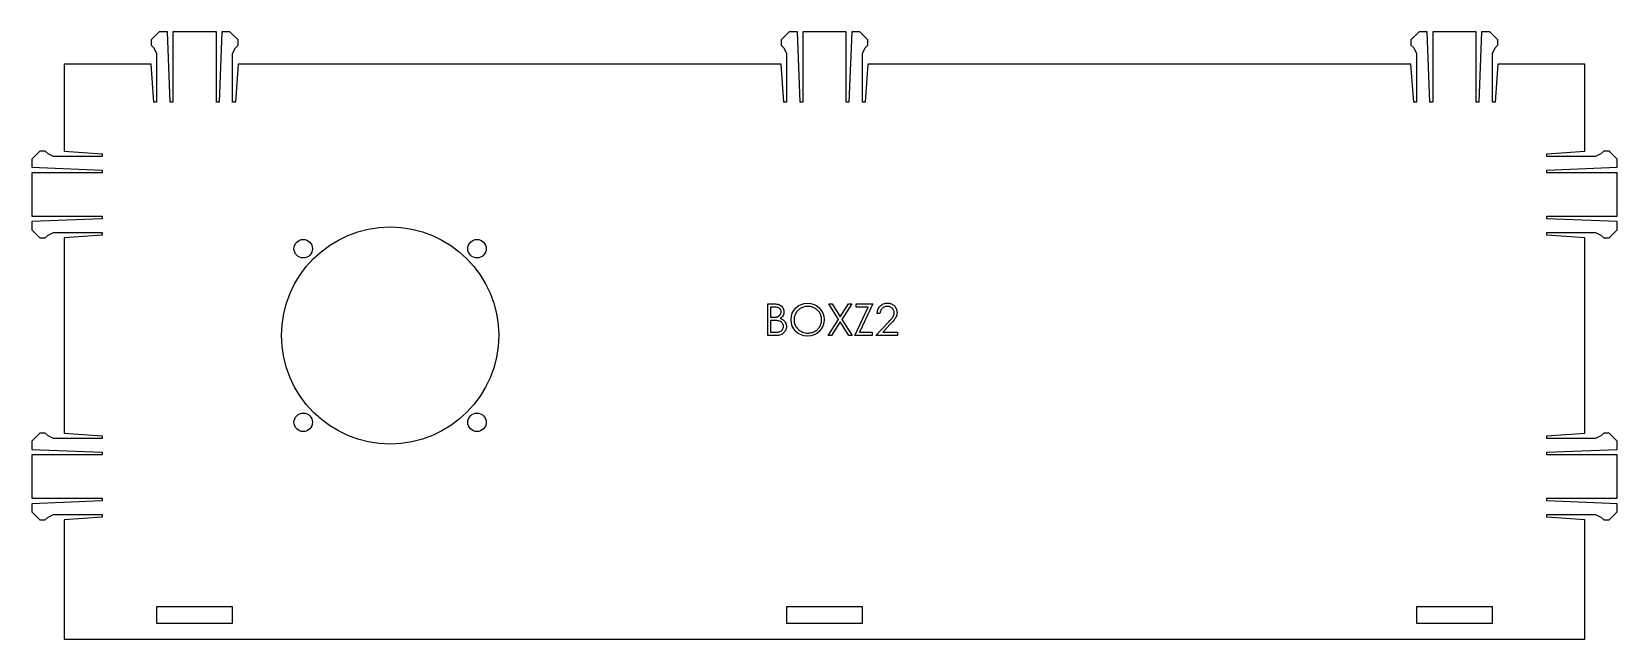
# Model space of a CAD drawing. Header units: millimetres. Extents: x 19 to 311, y 23 to 135.
import ezdxf

# ---------------------------------------------------------------- set-up
doc = ezdxf.new("R2010")
doc.units = ezdxf.units.MM

msp = doc.modelspace()

# ---------------------------------------------------------------- linework, layer by layer
at = {"color": 7, "linetype": 'Continuous', "lineweight": 25}
for p, q in [((42.98, 134.69), (41.48, 133.19)), ((44.48, 134.69), (42.98, 134.69)), ((44.98, 121.69), (44.48, 134.69)), ((45.48, 134.69), (45.48, 121.69)), ((53.48, 134.69), (45.48, 134.69)), ((53.48, 121.69), (53.48, 134.69)), ((54.48, 134.69), (53.98, 121.69)), ((55.98, 134.69), (54.48, 134.69)), ((57.48, 133.19), (55.98, 134.69)), ((158.98, 134.69), (157.48, 133.19)), ((160.48, 134.69), (158.98, 134.69)), ((160.98, 121.69), (160.48, 134.69)), ((161.48, 134.69), (161.48, 121.69)), ((169.48, 134.69), (161.48, 134.69)), ((169.48, 121.69), (169.48, 134.69)), ((170.48, 134.69), (169.98, 121.69)), ((171.98, 134.69), (170.48, 134.69)), ((173.48, 133.19), (171.98, 134.69)), ((274.98, 134.69), (273.48, 133.19)), ((276.48, 134.69), (274.98, 134.69)), ((276.98, 121.69), (276.48, 134.69)), ((277.48, 134.69), (277.48, 121.69)), ((285.48, 134.69), (277.48, 134.69)), ((285.48, 121.69), (285.48, 134.69)), ((286.48, 134.69), (285.98, 121.69)), ((287.98, 134.69), (286.48, 134.69)), ((289.48, 133.19), (287.98, 134.69)), ((41.48, 133.19), (41.48, 132.19)), ((41.48, 132.19), (41.98, 131.69)), ((41.98, 131.69), (42.48, 130.69)), ((56.48, 130.69), (56.98, 131.69)), ((56.98, 131.69), (57.48, 132.19)), ((57.48, 132.19), (57.48, 133.19)), ((157.48, 133.19), (157.48, 132.19)), ((157.48, 132.19), (157.98, 131.69)), ((157.98, 131.69), (158.48, 130.69)), ((172.48, 130.69), (172.98, 131.69)), ((172.98, 131.69), (173.48, 132.19)), ((173.48, 132.19), (173.48, 133.19)), ((273.48, 133.19), (273.48, 132.19)), ((273.48, 132.19), (273.98, 131.69)), ((273.98, 131.69), (274.48, 130.69)), ((288.48, 130.69), (288.98, 131.69)), ((288.98, 131.69), (289.48, 132.19)), ((289.48, 132.19), (289.48, 133.19)), ((25.48, 128.69), (25.48, 112.69)), ((41.48, 128.69), (25.48, 128.69)), ((41.98, 121.69), (41.48, 128.69)), ((42.48, 130.69), (42.48, 121.69)), ((56.48, 121.69), (56.48, 130.69)), ((57.48, 128.69), (56.98, 121.69)), ((157.48, 128.69), (57.48, 128.69)), ((157.98, 121.69), (157.48, 128.69)), ((158.48, 130.69), (158.48, 121.69)), ((172.48, 121.69), (172.48, 130.69)), ((173.48, 128.69), (172.98, 121.69)), ((273.48, 128.69), (173.48, 128.69)), ((273.98, 121.69), (273.48, 128.69)), ((274.48, 130.69), (274.48, 121.69)), ((288.48, 121.69), (288.48, 130.69)), ((289.48, 128.69), (288.98, 121.69)), ((305.48, 128.69), (289.48, 128.69)), ((305.48, 112.69), (305.48, 128.69)), ((42.48, 121.69), (41.98, 121.69)), ((45.48, 121.69), (44.98, 121.69)), ((53.98, 121.69), (53.48, 121.69)), ((56.98, 121.69), (56.48, 121.69)), ((158.48, 121.69), (157.98, 121.69)), ((161.48, 121.69), (160.98, 121.69)), ((169.98, 121.69), (169.48, 121.69)), ((172.98, 121.69), (172.48, 121.69)), ((274.48, 121.69), (273.98, 121.69)), ((277.48, 121.69), (276.98, 121.69)), ((285.98, 121.69), (285.48, 121.69)), ((288.98, 121.69), (288.48, 121.69)), ((20.98, 112.69), (19.48, 111.19)), ((19.48, 111.19), (19.48, 109.69)), ((21.98, 112.69), (20.98, 112.69)), ((22.48, 112.19), (21.98, 112.69)), ((23.48, 111.69), (22.48, 112.19)), ((32.48, 111.69), (23.48, 111.69)), ((25.48, 112.69), (32.48, 112.19)), ((32.48, 112.19), (32.48, 111.69)), ((298.47, 112.19), (305.48, 112.69)), ((298.47, 111.69), (298.47, 112.19)), ((307.47, 111.69), (298.47, 111.69)), ((308.47, 112.19), (307.47, 111.69)), ((308.97, 112.69), (308.47, 112.19)), ((309.97, 112.69), (308.97, 112.69)), ((311.47, 111.19), (309.97, 112.69)), ((311.47, 109.69), (311.47, 111.19)), ((19.48, 109.69), (32.48, 109.19)), ((19.48, 108.69), (19.48, 100.69)), ((32.48, 108.69), (19.48, 108.69)), ((32.48, 109.19), (32.48, 108.69)), ((298.47, 109.19), (311.47, 109.69)), ((298.47, 108.69), (298.47, 109.19)), ((311.47, 108.69), (298.47, 108.69)), ((311.47, 100.69), (311.47, 108.69)), ((19.48, 100.69), (32.48, 100.69)), ((32.48, 100.19), (19.48, 99.69)), ((19.48, 99.69), (19.48, 98.19)), ((32.48, 100.69), (32.48, 100.19)), ((298.47, 100.69), (311.47, 100.69)), ((298.47, 100.19), (298.47, 100.69)), ((311.47, 99.69), (298.47, 100.19)), ((311.47, 98.19), (311.47, 99.69)), ((19.48, 98.19), (20.98, 96.69)), ((20.98, 96.69), (21.98, 96.69)), ((21.98, 96.69), (22.48, 97.19)), ((22.48, 97.19), (23.48, 97.69)), ((23.48, 97.69), (32.48, 97.69)), ((32.48, 97.19), (25.48, 96.69)), ((25.48, 96.69), (25.48, 60.69)), ((32.48, 97.69), (32.48, 97.19)), ((298.47, 97.69), (307.47, 97.69)), ((298.47, 97.19), (298.47, 97.69)), ((305.48, 96.69), (298.47, 97.19)), ((305.48, 60.69), (305.48, 96.69)), ((307.47, 97.69), (308.47, 97.19)), ((308.47, 97.19), (308.97, 96.69)), ((308.97, 96.69), (309.97, 96.69)), ((309.97, 96.69), (311.47, 98.19)), ((20.98, 60.69), (19.48, 59.19)), ((19.48, 59.19), (19.48, 57.69)), ((21.98, 60.69), (20.98, 60.69)), ((22.48, 60.19), (21.98, 60.69)), ((23.48, 59.69), (22.48, 60.19)), ((32.48, 59.69), (23.48, 59.69)), ((25.48, 60.69), (32.48, 60.19)), ((32.48, 60.19), (32.48, 59.69)), ((298.47, 60.19), (305.48, 60.69)), ((298.47, 59.69), (298.47, 60.19)), ((307.47, 59.69), (298.47, 59.69)), ((308.47, 60.19), (307.47, 59.69)), ((308.97, 60.69), (308.47, 60.19)), ((309.97, 60.69), (308.97, 60.69)), ((311.47, 59.19), (309.97, 60.69)), ((311.47, 57.69), (311.47, 59.19)), ((19.48, 57.69), (32.48, 57.19)), ((19.48, 56.69), (19.48, 48.69)), ((32.48, 56.69), (19.48, 56.69)), ((32.48, 57.19), (32.48, 56.69)), ((298.47, 57.19), (311.47, 57.69)), ((298.47, 56.69), (298.47, 57.19)), ((311.47, 56.69), (298.47, 56.69)), ((311.47, 48.69), (311.47, 56.69)), ((19.48, 48.69), (32.48, 48.69)), ((32.48, 48.19), (19.48, 47.69)), ((19.48, 47.69), (19.48, 46.19)), ((32.48, 48.69), (32.48, 48.19)), ((298.47, 48.69), (311.47, 48.69)), ((298.47, 48.19), (298.47, 48.69)), ((311.47, 47.69), (298.47, 48.19)), ((311.47, 46.19), (311.47, 47.69)), ((19.48, 46.19), (20.98, 44.69)), ((20.98, 44.69), (21.98, 44.69)), ((21.98, 44.69), (22.48, 45.19)), ((22.48, 45.19), (23.48, 45.69)), ((23.48, 45.69), (32.48, 45.69)), ((32.48, 45.19), (25.48, 44.69)), ((25.48, 44.69), (25.48, 22.69)), ((32.48, 45.69), (32.48, 45.19)), ((298.47, 45.69), (307.47, 45.69)), ((298.47, 45.19), (298.47, 45.69)), ((305.48, 44.69), (298.47, 45.19)), ((305.48, 22.69), (305.48, 44.69)), ((307.47, 45.69), (308.47, 45.19)), ((308.47, 45.19), (308.97, 44.69)), ((308.97, 44.69), (309.97, 44.69)), ((309.97, 44.69), (311.47, 46.19)), ((56.48, 28.69), (42.48, 28.69)), ((42.48, 28.69), (42.48, 25.69)), ((56.48, 25.69), (56.48, 28.69)), ((172.48, 28.69), (158.48, 28.69)), ((158.48, 28.69), (158.48, 25.69)), ((172.48, 25.69), (172.48, 28.69)), ((274.48, 28.69), (274.48, 25.69)), ((288.48, 28.69), (274.48, 28.69)), ((288.48, 25.69), (288.48, 28.69)), ((42.48, 25.69), (56.48, 25.69)), ((158.48, 25.69), (172.48, 25.69)), ((274.48, 25.69), (288.48, 25.69)), ((25.48, 22.69), (305.48, 22.69))]:
    msp.add_line(p, q, dxfattribs=at)
at = {"color": 7, "linetype": 'Continuous', "flags": 128}
for points in [[(155.02, 84.51), (156.16, 84.51), (156.16, 84.51), (156.32, 84.51), (156.48, 84.5), (156.63, 84.49), (156.76, 84.47), (156.89, 84.45), (157.01, 84.42), (157.11, 84.38), (157.21, 84.35), (157.39, 84.25), (157.54, 84.14), (157.68, 84), (157.79, 83.83), (157.89, 83.66), (157.95, 83.47), (157.99, 83.27), (158.01, 83.07), (158.01, 83.07), (158, 82.88), (157.96, 82.69), (157.91, 82.52), (157.84, 82.35), (157.74, 82.2), (157.63, 82.06), (157.49, 81.94), (157.33, 81.83), (157.33, 81.83), (157.53, 81.75), (157.71, 81.67), (157.85, 81.57), (157.98, 81.47), (158.09, 81.36), (158.18, 81.25), (158.26, 81.12), (158.33, 80.98), (158.38, 80.83), (158.42, 80.67), (158.45, 80.51), (158.45, 80.34), (158.45, 80.34), (158.45, 80.17), (158.42, 80.01), (158.38, 79.85), (158.33, 79.7), (158.26, 79.56), (158.17, 79.42), (158.07, 79.29), (157.95, 79.17), (157.82, 79.06), (157.68, 78.96), (157.52, 78.88), (157.36, 78.81), (157.18, 78.76), (157, 78.72), (156.8, 78.7), (156.6, 78.69), (156.6, 78.69), (155.02, 78.69), (155.02, 78.69), (155.02, 84.51)], [(155.54, 83.92), (155.54, 82.05), (155.54, 82.05), (155.9, 82.05), (155.9, 82.05), (156.05, 82.05), (156.19, 82.06), (156.33, 82.07), (156.45, 82.08), (156.56, 82.09), (156.66, 82.11), (156.75, 82.14), (156.83, 82.16), (156.98, 82.23), (157.1, 82.31), (157.21, 82.41), (157.31, 82.52), (157.39, 82.64), (157.44, 82.78), (157.47, 82.91), (157.48, 83.06), (157.48, 83.06), (157.48, 83.16), (157.47, 83.25), (157.44, 83.33), (157.41, 83.42), (157.37, 83.49), (157.32, 83.56), (157.26, 83.63), (157.19, 83.69), (157.11, 83.74), (157.02, 83.79), (156.92, 83.83), (156.81, 83.86), (156.69, 83.88), (156.55, 83.9), (156.41, 83.91), (156.25, 83.92), (156.25, 83.92), (155.54, 83.92)], [(162.4, 84.06), (162.23, 84.06), (162.07, 84.04), (161.91, 84.02), (161.75, 83.98), (161.59, 83.93), (161.44, 83.88), (161.29, 83.81), (161.14, 83.73), (160.99, 83.64), (160.86, 83.55), (160.73, 83.45), (160.61, 83.34), (160.5, 83.22), (160.39, 83.1), (160.29, 82.97), (160.21, 82.83), (160.13, 82.69), (160.06, 82.54), (160, 82.39), (159.96, 82.24), (159.92, 82.08), (159.89, 81.92), (159.88, 81.75), (159.87, 81.58), (159.87, 81.58), (159.88, 81.33), (159.92, 81.09), (159.98, 80.85), (160.06, 80.63), (160.16, 80.42), (160.29, 80.22), (160.44, 80.03), (160.61, 79.85), (160.8, 79.68), (161, 79.54), (161.21, 79.42), (161.43, 79.32), (161.66, 79.24), (161.89, 79.18), (162.14, 79.15), (162.4, 79.14), (162.4, 79.14), (162.57, 79.14), (162.74, 79.16), (162.91, 79.18), (163.07, 79.22), (163.23, 79.27), (163.39, 79.32), (163.54, 79.39), (163.69, 79.46), (163.83, 79.55), (163.97, 79.64), (164.1, 79.74), (164.22, 79.85), (164.33, 79.96), (164.43, 80.08), (164.53, 80.21), (164.61, 80.35), (164.69, 80.5), (164.76, 80.64), (164.82, 80.79), (164.86, 80.95), (164.9, 81.11), (164.93, 81.27), (164.94, 81.43), (164.95, 81.61), (164.95, 81.61), (164.94, 81.77), (164.93, 81.94), (164.9, 82.1), (164.86, 82.26), (164.82, 82.41), (164.76, 82.56), (164.69, 82.7), (164.61, 82.84), (164.53, 82.98), (164.43, 83.11), (164.33, 83.23), (164.21, 83.34), (164.09, 83.45), (163.96, 83.55), (163.83, 83.64), (163.68, 83.73), (163.53, 83.81), (163.37, 83.88), (163.22, 83.93), (163.06, 83.98), (162.9, 84.02), (162.73, 84.04), (162.57, 84.06), (162.4, 84.06)], [(166.25, 84.51), (166.86, 84.51), (166.86, 84.51), (168.38, 82.13), (168.38, 82.13), (169.9, 84.51), (169.9, 84.51), (170.51, 84.51), (170.51, 84.51), (168.68, 81.66), (168.68, 81.66), (170.58, 78.69), (170.58, 78.69), (169.98, 78.69), (169.98, 78.69), (168.38, 81.19), (168.38, 81.19), (166.78, 78.69), (166.78, 78.69), (166.18, 78.69), (166.18, 78.69), (168.08, 81.66), (168.08, 81.66), (166.25, 84.51)], [(171.29, 83.92), (171.29, 84.51), (171.29, 84.51), (174.35, 84.51), (174.35, 84.51), (171.91, 79.29), (171.91, 79.29), (174.28, 79.29), (174.28, 79.29), (174.28, 78.69), (174.28, 78.69), (171.07, 78.69), (171.07, 78.69), (173.51, 83.92), (173.51, 83.92), (171.29, 83.92)], [(175.69, 82.72), (175.17, 82.72), (175.17, 82.72), (175.19, 82.93), (175.22, 83.13), (175.26, 83.31), (175.32, 83.49), (175.4, 83.66), (175.5, 83.82), (175.61, 83.97), (175.73, 84.12), (175.87, 84.24), (176.02, 84.35), (176.18, 84.45), (176.34, 84.52), (176.51, 84.58), (176.69, 84.63), (176.87, 84.65), (177.07, 84.66), (177.07, 84.66), (177.26, 84.65), (177.44, 84.63), (177.62, 84.59), (177.78, 84.53), (177.93, 84.46), (178.08, 84.37), (178.22, 84.27), (178.34, 84.15), (178.46, 84.01), (178.55, 83.88), (178.64, 83.73), (178.71, 83.59), (178.76, 83.43), (178.8, 83.27), (178.82, 83.1), (178.83, 82.93), (178.83, 82.93), (178.81, 82.69), (178.77, 82.45), (178.69, 82.23), (178.59, 82.01), (178.52, 81.9), (178.44, 81.77), (178.34, 81.64), (178.23, 81.5), (178.11, 81.35), (177.97, 81.19), (177.82, 81.02), (177.65, 80.84), (177.65, 80.84), (176.19, 79.29), (176.19, 79.29), (178.9, 79.29), (178.9, 79.29), (178.9, 78.69), (178.9, 78.69), (174.95, 78.69), (174.95, 78.69), (177.2, 81.1), (177.2, 81.1), (177.37, 81.27), (177.52, 81.43), (177.65, 81.58), (177.77, 81.72), (177.88, 81.85), (177.96, 81.96), (178.04, 82.07), (178.1, 82.16), (178.19, 82.33), (178.25, 82.51), (178.29, 82.7), (178.31, 82.88), (178.31, 82.88), (178.3, 83), (178.28, 83.12), (178.25, 83.23), (178.21, 83.33), (178.16, 83.44), (178.1, 83.53), (178.03, 83.63), (177.94, 83.72), (177.84, 83.8), (177.75, 83.87), (177.64, 83.93), (177.53, 83.98), (177.42, 84.02), (177.3, 84.04), (177.17, 84.06), (177.04, 84.06), (177.04, 84.06), (176.91, 84.06), (176.78, 84.04), (176.65, 84.01), (176.53, 83.98), (176.42, 83.93), (176.31, 83.87), (176.21, 83.79), (176.11, 83.71), (176.03, 83.62), (175.95, 83.52), (175.88, 83.41), (175.82, 83.29), (175.78, 83.16), (175.74, 83.02), (175.71, 82.88), (175.69, 82.72)], [(155.54, 81.45), (155.54, 79.29), (155.54, 79.29), (156.29, 79.29), (156.29, 79.29), (156.45, 79.29), (156.6, 79.3), (156.73, 79.3), (156.86, 79.32), (156.97, 79.33), (157.08, 79.36), (157.17, 79.38), (157.25, 79.41), (157.4, 79.48), (157.53, 79.56), (157.65, 79.67), (157.75, 79.79), (157.83, 79.92), (157.89, 80.05), (157.92, 80.2), (157.93, 80.34), (157.93, 80.34), (157.93, 80.44), (157.92, 80.53), (157.9, 80.61), (157.87, 80.7), (157.83, 80.77), (157.79, 80.85), (157.74, 80.93), (157.68, 81), (157.54, 81.13), (157.38, 81.24), (157.19, 81.32), (156.98, 81.38), (156.98, 81.38), (156.89, 81.4), (156.79, 81.41), (156.68, 81.43), (156.55, 81.43), (156.41, 81.44), (156.25, 81.45), (156.08, 81.45), (155.89, 81.45), (155.89, 81.45), (155.54, 81.45)]]:
    msp.add_lwpolyline(points, dxfattribs=at)
at = {"color": 7, "linetype": 'Continuous', "lineweight": 25}
for centre, radius in [((85.48, 78.69), 20), ((69.48, 94.69), 1.7), ((101.48, 94.69), 1.7), ((69.48, 62.69), 1.7), ((101.48, 62.69), 1.7)]:
    msp.add_circle(centre, radius, dxfattribs=at)
at = {"color": 7, "linetype": 'Continuous'}
msp.add_circle((162.36, 81.61), 3.05, dxfattribs=at)

doc.saveas('drawing.dxf')
